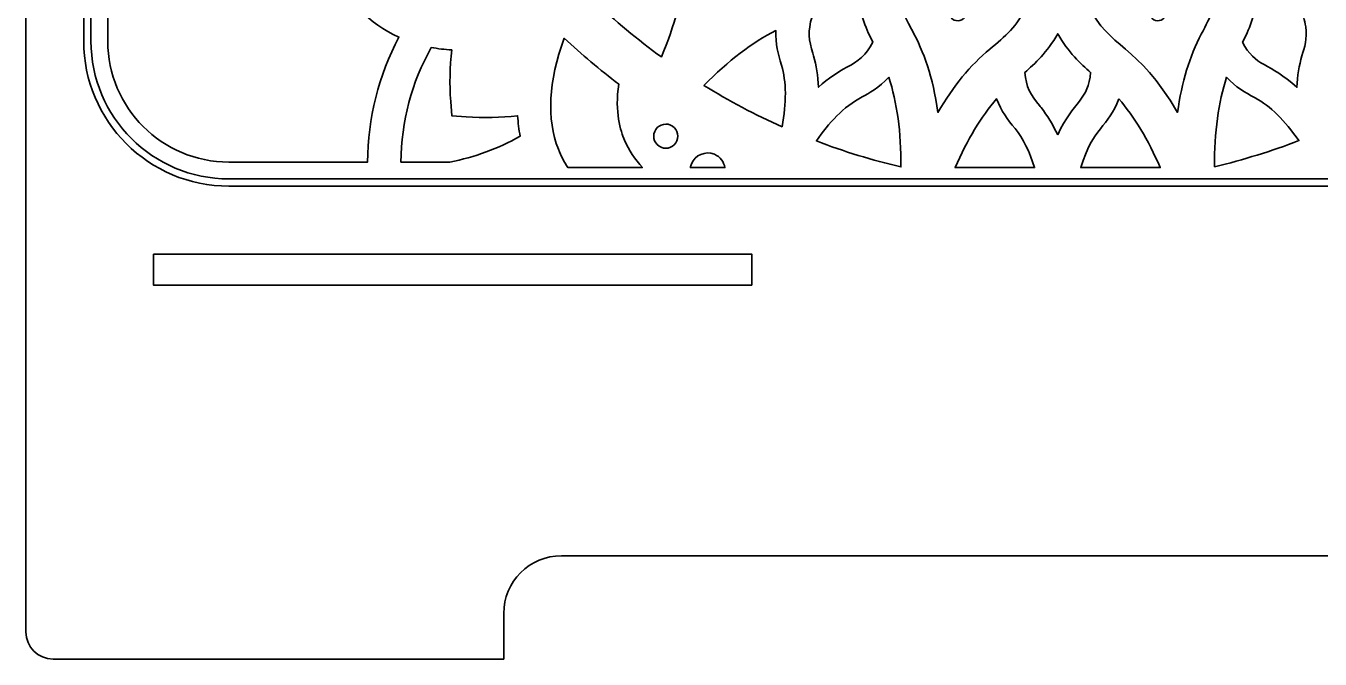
# Model space of a CAD drawing. Header units: inches. Extents: x -2.7 to 13.4, y -10.4 to -3.2.
# Drawn here: x 5.482 to 10.42, y -10.393 to -7.976 of the extents above; entities that cross this region are included whole.
import ezdxf

# ---------------------------------------------------------------- set-up
doc = ezdxf.new("R2010")
doc.units = ezdxf.units.IN
doc.header["$MEASUREMENT"] = 0
doc.layers.add('Tablet holder 2', color=7, linetype='Continuous', lineweight=0)

msp = doc.modelspace()

# ---------------------------------------------------------------- linework, layer by layer
at = {"layer": 'Tablet holder 2', "color": 22, "lineweight": 35, "true_color": 0xe52421}
for points, knots in [([(11.9394, -3.2082), (11.9394, -3.2082), (6.8982, -3.2082), (6.8982, -3.2082), (6.116, -3.2082), (5.4818, -3.8424), (5.4818, -4.6246), (5.4818, -4.6246), (5.4818, -10.2894), (5.4818, -10.2894), (5.4818, -10.3469), (5.5283, -10.3935), (5.5858, -10.3935), (5.5858, -10.3935), (7.305, -10.3935), (7.305, -10.3935), (7.305, -10.3935), (7.305, -10.2193), (7.305, -10.2193), (7.305, -10.0976), (7.4037, -9.9989), (7.5254, -9.9989), (7.5254, -9.9989), (11.3125, -9.9989), (11.3125, -9.9989), (11.434, -9.9989), (11.5326, -10.0975), (11.5326, -10.219), (11.5326, -10.219), (11.5326, -10.3935), (11.5326, -10.3935), (11.5326, -10.3935), (13.2518, -10.3935), (13.2518, -10.3935), (13.3093, -10.3935), (13.3558, -10.3469), (13.3558, -10.2894), (13.3558, -10.2894), (13.3558, -4.6246), (13.3558, -4.6246), (13.3558, -3.8424), (12.7217, -3.2082), (11.9394, -3.2082)], [0, 0, 0, 0, 1, 1, 1, 2, 2, 2, 3, 3, 3, 4, 4, 4, 5, 5, 5, 6, 6, 6, 7, 7, 7, 8, 8, 8, 9, 9, 9, 10, 10, 10, 11, 11, 11, 12, 12, 12, 13, 13, 13, 14, 14, 14, 14]), ([(5.7943, -8.034), (5.7943, -8.034), (5.7943, -6.1062), (5.7943, -6.1062), (5.9139, -6.2254), (6.0597, -6.3128), (6.2188, -6.3618), (6.1282, -6.6078), (6.2606, -6.8025), (6.1619, -7.0726), (6.1214, -7.1842), (6.0506, -7.2857), (5.9518, -7.3746), (5.9489, -7.3771), (5.9456, -7.3793), (5.9422, -7.3814), (5.9178, -7.3972), (5.9072, -7.4288), (5.9187, -7.4567), (5.9304, -7.4847), (5.9601, -7.4996), (5.9886, -7.4933), (5.9925, -7.4926), (5.9964, -7.4917), (6.0001, -7.4915), (6.1329, -7.4844), (6.2547, -7.5063), (6.3624, -7.5562), (6.4958, -7.6185), (6.5718, -7.7085), (6.6453, -7.7956), (6.7156, -7.8789), (6.7881, -7.9647), (6.9051, -8.0188), (6.8279, -8.1647), (6.7867, -8.3282), (6.7858, -8.4958), (6.7858, -8.4958), (6.2563, -8.4958), (6.2563, -8.4958), (6.0015, -8.4958), (5.7943, -8.2886), (5.7943, -8.034)], [0, 0, 0, 0, 1, 1, 1, 2, 2, 2, 3, 3, 3, 4, 4, 4, 5, 5, 5, 6, 6, 6, 7, 7, 7, 8, 8, 8, 9, 9, 9, 10, 10, 10, 11, 11, 11, 12, 12, 12, 13, 13, 13, 14, 14, 14, 14]), ([(8.6136, -8.134), (8.5781, -8.1529), (8.5447, -8.1749), (8.5063, -8.2101), (8.5043, -8.1669), (8.4979, -8.1268), (8.4871, -8.0899), (8.4863, -8.0868), (8.4853, -8.0838), (8.4842, -8.0804), (8.4696, -8.0328), (8.4636, -7.9942), (8.4817, -7.9418), (8.5282, -7.9269), (8.5901, -7.9028), (8.6537, -7.854), (8.6643, -7.9335), (8.691, -7.9943), (8.7133, -8.0378), (8.6888, -8.0882), (8.6564, -8.1113), (8.6136, -8.134)], [0, 0, 0, 0, 1, 1, 1, 2, 2, 2, 3, 3, 3, 4, 4, 4, 5, 5, 5, 6, 6, 6, 7, 7, 7, 7]), ([(10.3506, -8.0899), (10.3397, -8.1268), (10.3333, -8.1669), (10.3314, -8.2101), (10.2283, -8.1156), (10.1703, -8.1319), (10.1243, -8.0378), (10.1467, -7.9943), (10.1733, -7.9335), (10.1839, -7.854), (10.2475, -7.9028), (10.3094, -7.9268), (10.356, -7.9418), (10.3603, -7.9543), (10.3633, -7.9668), (10.3651, -7.9792), (10.3718, -8.0254), (10.3601, -8.0575), (10.3506, -8.0899)], [0, 0, 0, 0, 1, 1, 1, 2, 2, 2, 3, 3, 3, 4, 4, 4, 5, 5, 5, 6, 6, 6, 6]), ([(9.4187, -8.3917), (9.4006, -8.3525), (9.3793, -8.3178), (9.3551, -8.2879), (9.3532, -8.2854), (9.351, -8.2829), (9.3488, -8.2803), (9.3171, -8.2419), (9.2968, -8.2085), (9.2935, -8.1532), (9.3307, -8.1215), (9.3788, -8.0756), (9.4189, -8.0061), (9.459, -8.0756), (9.5069, -8.1215), (9.5442, -8.1532), (9.5378, -8.2575), (9.4785, -8.2635), (9.4187, -8.3917)], [0, 0, 0, 0, 1, 1, 1, 2, 2, 2, 3, 3, 3, 4, 4, 4, 5, 5, 5, 6, 6, 6, 6]), ([(7.0286, -8.0582), (7.054, -8.0631), (7.0801, -8.0661), (7.1069, -8.0676), (7.0993, -8.1325), (7.0978, -8.1982), (7.1028, -8.2644), (7.1028, -8.2644), (7.1068, -8.319), (7.1068, -8.319), (7.1068, -8.319), (7.1614, -8.3231), (7.1614, -8.3231), (7.2275, -8.3281), (7.2935, -8.3265), (7.3582, -8.3189), (7.3596, -8.3457), (7.3628, -8.3718), (7.3676, -8.3972), (7.284, -8.4442), (7.1936, -8.4774), (7.0996, -8.4958), (7.0996, -8.4958), (6.9128, -8.4958), (6.9128, -8.4958), (6.9138, -8.3414), (6.954, -8.1911), (7.0286, -8.0582)], [0, 0, 0, 0, 1, 1, 1, 2, 2, 2, 3, 3, 3, 4, 4, 4, 5, 5, 5, 6, 6, 6, 7, 7, 7, 8, 8, 8, 9, 9, 9, 9]), ([(7.966, -8.4144), (7.9563, -8.4381), (7.9293, -8.4492), (7.9058, -8.4394), (7.8822, -8.4297), (7.8711, -8.4028), (7.881, -8.3792), (7.8906, -8.3557), (7.9175, -8.3446), (7.9411, -8.3543), (7.9646, -8.364), (7.9757, -8.391), (7.966, -8.4144)], [0, 0, 0, 0, 1, 1, 1, 2, 2, 2, 3, 3, 3, 4, 4, 4, 4]), ([(8.2523, -8.9658), (8.2523, -8.9658), (5.9689, -8.9658), (5.9689, -8.9658), (5.9689, -8.9658), (5.9689, -8.8477), (5.9689, -8.8477), (5.9689, -8.8477), (8.2523, -8.8477), (8.2523, -8.8477), (8.2523, -8.8477), (8.2523, -8.9658), (8.2523, -8.9658)], [0, 0, 0, 0, 1, 1, 1, 2, 2, 2, 3, 3, 3, 4, 4, 4, 4])]:
    msp.add_open_spline(points, degree=3, knots=knots, dxfattribs=at)
at = {"layer": 'Tablet holder 2', "color": 18, "lineweight": 35, "true_color": 0x000000}
for points, knots in [([(13.1353, -4.6246), (13.1353, -4.6246), (13.1353, -8.034), (13.1353, -8.034), (13.1353, -8.3394), (12.8868, -8.5878), (12.5814, -8.5878), (12.5814, -8.5878), (6.2563, -8.5878), (6.2563, -8.5878), (5.9508, -8.5878), (5.7023, -8.3394), (5.7023, -8.034), (5.7023, -8.034), (5.7023, -4.6246), (5.7023, -4.6246), (5.7023, -3.9652), (6.2388, -3.4287), (6.8982, -3.4287), (6.8982, -3.4287), (11.9394, -3.4287), (11.9394, -3.4287), (12.5989, -3.4287), (13.1353, -3.9652), (13.1353, -4.6246)], [0, 0, 0, 0, 1, 1, 1, 2, 2, 2, 3, 3, 3, 4, 4, 4, 5, 5, 5, 6, 6, 6, 7, 7, 7, 8, 8, 8, 8]), ([(13.1076, -4.6246), (13.1076, -3.9805), (12.5835, -3.4565), (11.9394, -3.4565), (11.9394, -3.4565), (6.8982, -3.4565), (6.8982, -3.4565), (6.2541, -3.4565), (5.7301, -3.9805), (5.7301, -4.6246), (5.7301, -4.6246), (5.7301, -8.034), (5.7301, -8.034), (5.7301, -8.3241), (5.9661, -8.5601), (6.2563, -8.5601), (6.2563, -8.5601), (12.5814, -8.5601), (12.5814, -8.5601), (12.8715, -8.5601), (13.1076, -8.3241), (13.1076, -8.034), (13.1076, -8.034), (13.1076, -4.6246), (13.1076, -4.6246)], [0, 0, 0, 0, 1, 1, 1, 2, 2, 2, 3, 3, 3, 4, 4, 4, 5, 5, 5, 6, 6, 6, 7, 7, 7, 8, 8, 8, 8]), ([(9.199, -7.7361), (9.1763, -7.7893), (9.1472, -7.8389), (9.1169, -7.8799), (9.0992, -7.9036), (9.0799, -7.9261), (9.0589, -7.9474), (9.0436, -7.9629), (9.0169, -7.9576), (9.0087, -7.9375), (8.9796, -7.865), (8.9618, -7.7854), (8.9603, -7.6883), (8.9151, -7.6758), (8.8704, -7.6615), (8.8261, -7.6454), (8.8085, -7.7), (8.8008, -7.7533), (8.8035, -7.8043), (8.8079, -7.8899), (8.8399, -7.9492), (8.8632, -7.9924), (8.9075, -8.0754), (8.9425, -8.1687), (8.9614, -8.3062), (9.0199, -8.2065), (9.0861, -8.1256), (9.1594, -8.0644), (9.2194, -8.0147), (9.2636, -7.9782), (9.2994, -7.9031), (9.3214, -7.8571), (9.3347, -7.8053), (9.3393, -7.7485), (9.2925, -7.7462), (9.2457, -7.7422), (9.199, -7.7361)], [0, 0, 0, 0, 1, 1, 1, 2, 2, 2, 3, 3, 3, 4, 4, 4, 5, 5, 5, 6, 6, 6, 7, 7, 7, 8, 8, 8, 9, 9, 9, 10, 10, 10, 11, 11, 11, 12, 12, 12, 12]), ([(10.0115, -7.6454), (9.9672, -7.6615), (9.9225, -7.6758), (9.8775, -7.6882), (9.8761, -7.7844), (9.8581, -7.865), (9.8289, -7.9375), (9.8207, -7.9576), (9.794, -7.9629), (9.7787, -7.9474), (9.7188, -7.8867), (9.6725, -7.815), (9.6386, -7.7361), (9.5919, -7.7422), (9.5451, -7.7462), (9.4983, -7.7485), (9.5029, -7.8053), (9.5163, -7.8571), (9.5382, -7.9031), (9.6129, -8.0596), (9.7222, -8.0431), (9.8761, -8.3062), (9.8919, -8.1917), (9.9221, -8.0917), (9.9665, -8.0069), (10.0026, -7.9388), (10.0299, -7.8879), (10.0342, -7.8043), (10.0369, -7.7533), (10.0292, -7.7), (10.0115, -7.6454)], [0, 0, 0, 0, 1, 1, 1, 2, 2, 2, 3, 3, 3, 4, 4, 4, 5, 5, 5, 6, 6, 6, 7, 7, 7, 8, 8, 8, 9, 9, 9, 10, 10, 10, 10]), ([(7.8729, -7.7906), (7.7906, -7.7986), (7.7171, -7.8335), (7.6475, -7.8788), (7.7297, -7.9567), (7.8164, -8.0286), (7.9067, -8.0943), (7.9579, -7.9724), (7.9875, -7.8606), (7.9947, -7.7607), (7.9449, -7.7836), (7.901, -7.7879), (7.8729, -7.7906)], [0, 0, 0, 0, 1, 1, 1, 2, 2, 2, 3, 3, 3, 4, 4, 4, 4]), ([(8.365, -8.1258), (8.3518, -8.0822), (8.3415, -8.0456), (8.3436, -7.9937), (8.2539, -8.0387), (8.1619, -8.1089), (8.0688, -8.2031), (8.1649, -8.2624), (8.2644, -8.3153), (8.3671, -8.3611), (8.3844, -8.2683), (8.3837, -8.1894), (8.365, -8.1258)], [0, 0, 0, 0, 1, 1, 1, 2, 2, 2, 3, 3, 3, 4, 4, 4, 4]), ([(7.7658, -8.4121), (7.7514, -8.3775), (7.7276, -8.3049), (7.744, -8.1983), (7.6717, -8.1432), (7.6024, -8.0846), (7.5361, -8.0228), (7.4756, -8.1886), (7.4679, -8.3311), (7.5136, -8.4468), (7.5237, -8.4725), (7.536, -8.4954), (7.5499, -8.5167), (7.5499, -8.5167), (7.8343, -8.5167), (7.8343, -8.5167), (7.8057, -8.4847), (7.7826, -8.4519), (7.7658, -8.4121)], [0, 0, 0, 0, 1, 1, 1, 2, 2, 2, 3, 3, 3, 4, 4, 4, 5, 5, 5, 6, 6, 6, 6]), ([(8.7742, -8.1719), (8.7369, -8.2124), (8.6981, -8.2332), (8.6732, -8.2464), (8.6001, -8.2854), (8.5454, -8.3458), (8.4978, -8.4153), (8.6028, -8.4554), (8.7106, -8.4885), (8.8206, -8.5144), (8.8212, -8.3819), (8.8058, -8.2672), (8.7742, -8.1719)], [0, 0, 0, 0, 1, 1, 1, 2, 2, 2, 3, 3, 3, 4, 4, 4, 4]), ([(10.1719, -8.2504), (10.1318, -8.2289), (10.0986, -8.2101), (10.0633, -8.1721), (10.0319, -8.2672), (10.0164, -8.3815), (10.0171, -8.5136), (10.1272, -8.4874), (10.2347, -8.454), (10.3389, -8.414), (10.2858, -8.3368), (10.2299, -8.2818), (10.1719, -8.2504)], [0, 0, 0, 0, 1, 1, 1, 2, 2, 2, 3, 3, 3, 4, 4, 4, 4]), ([(9.2561, -8.3679), (9.2272, -8.3326), (9.2038, -8.3026), (9.1857, -8.2539), (9.1268, -8.3222), (9.0739, -8.4104), (9.0274, -8.5167), (9.0274, -8.5167), (9.3304, -8.5167), (9.3304, -8.5167), (9.3117, -8.456), (9.2869, -8.406), (9.2561, -8.3679)], [0, 0, 0, 0, 1, 1, 1, 2, 2, 2, 3, 3, 3, 4, 4, 4, 4]), ([(9.6519, -8.254), (9.6125, -8.3608), (9.5522, -8.3651), (9.5067, -8.5167), (9.5067, -8.5167), (9.8103, -8.5167), (9.8103, -8.5167), (9.7637, -8.4104), (9.7108, -8.3222), (9.6519, -8.254)], [0, 0, 0, 0, 1, 1, 1, 2, 2, 2, 3, 3, 3, 3]), ([(8.1089, -8.4662), (8.0746, -8.4521), (8.0351, -8.4683), (8.021, -8.5028), (8.019, -8.5074), (8.0181, -8.5119), (8.0172, -8.5167), (8.0172, -8.5167), (8.149, -8.5167), (8.149, -8.5167), (8.1451, -8.4949), (8.131, -8.4754), (8.1089, -8.4662)], [0, 0, 0, 0, 1, 1, 1, 2, 2, 2, 3, 3, 3, 4, 4, 4, 4])]:
    msp.add_open_spline(points, degree=3, knots=knots, dxfattribs=at)

doc.saveas('drawing.dxf')
